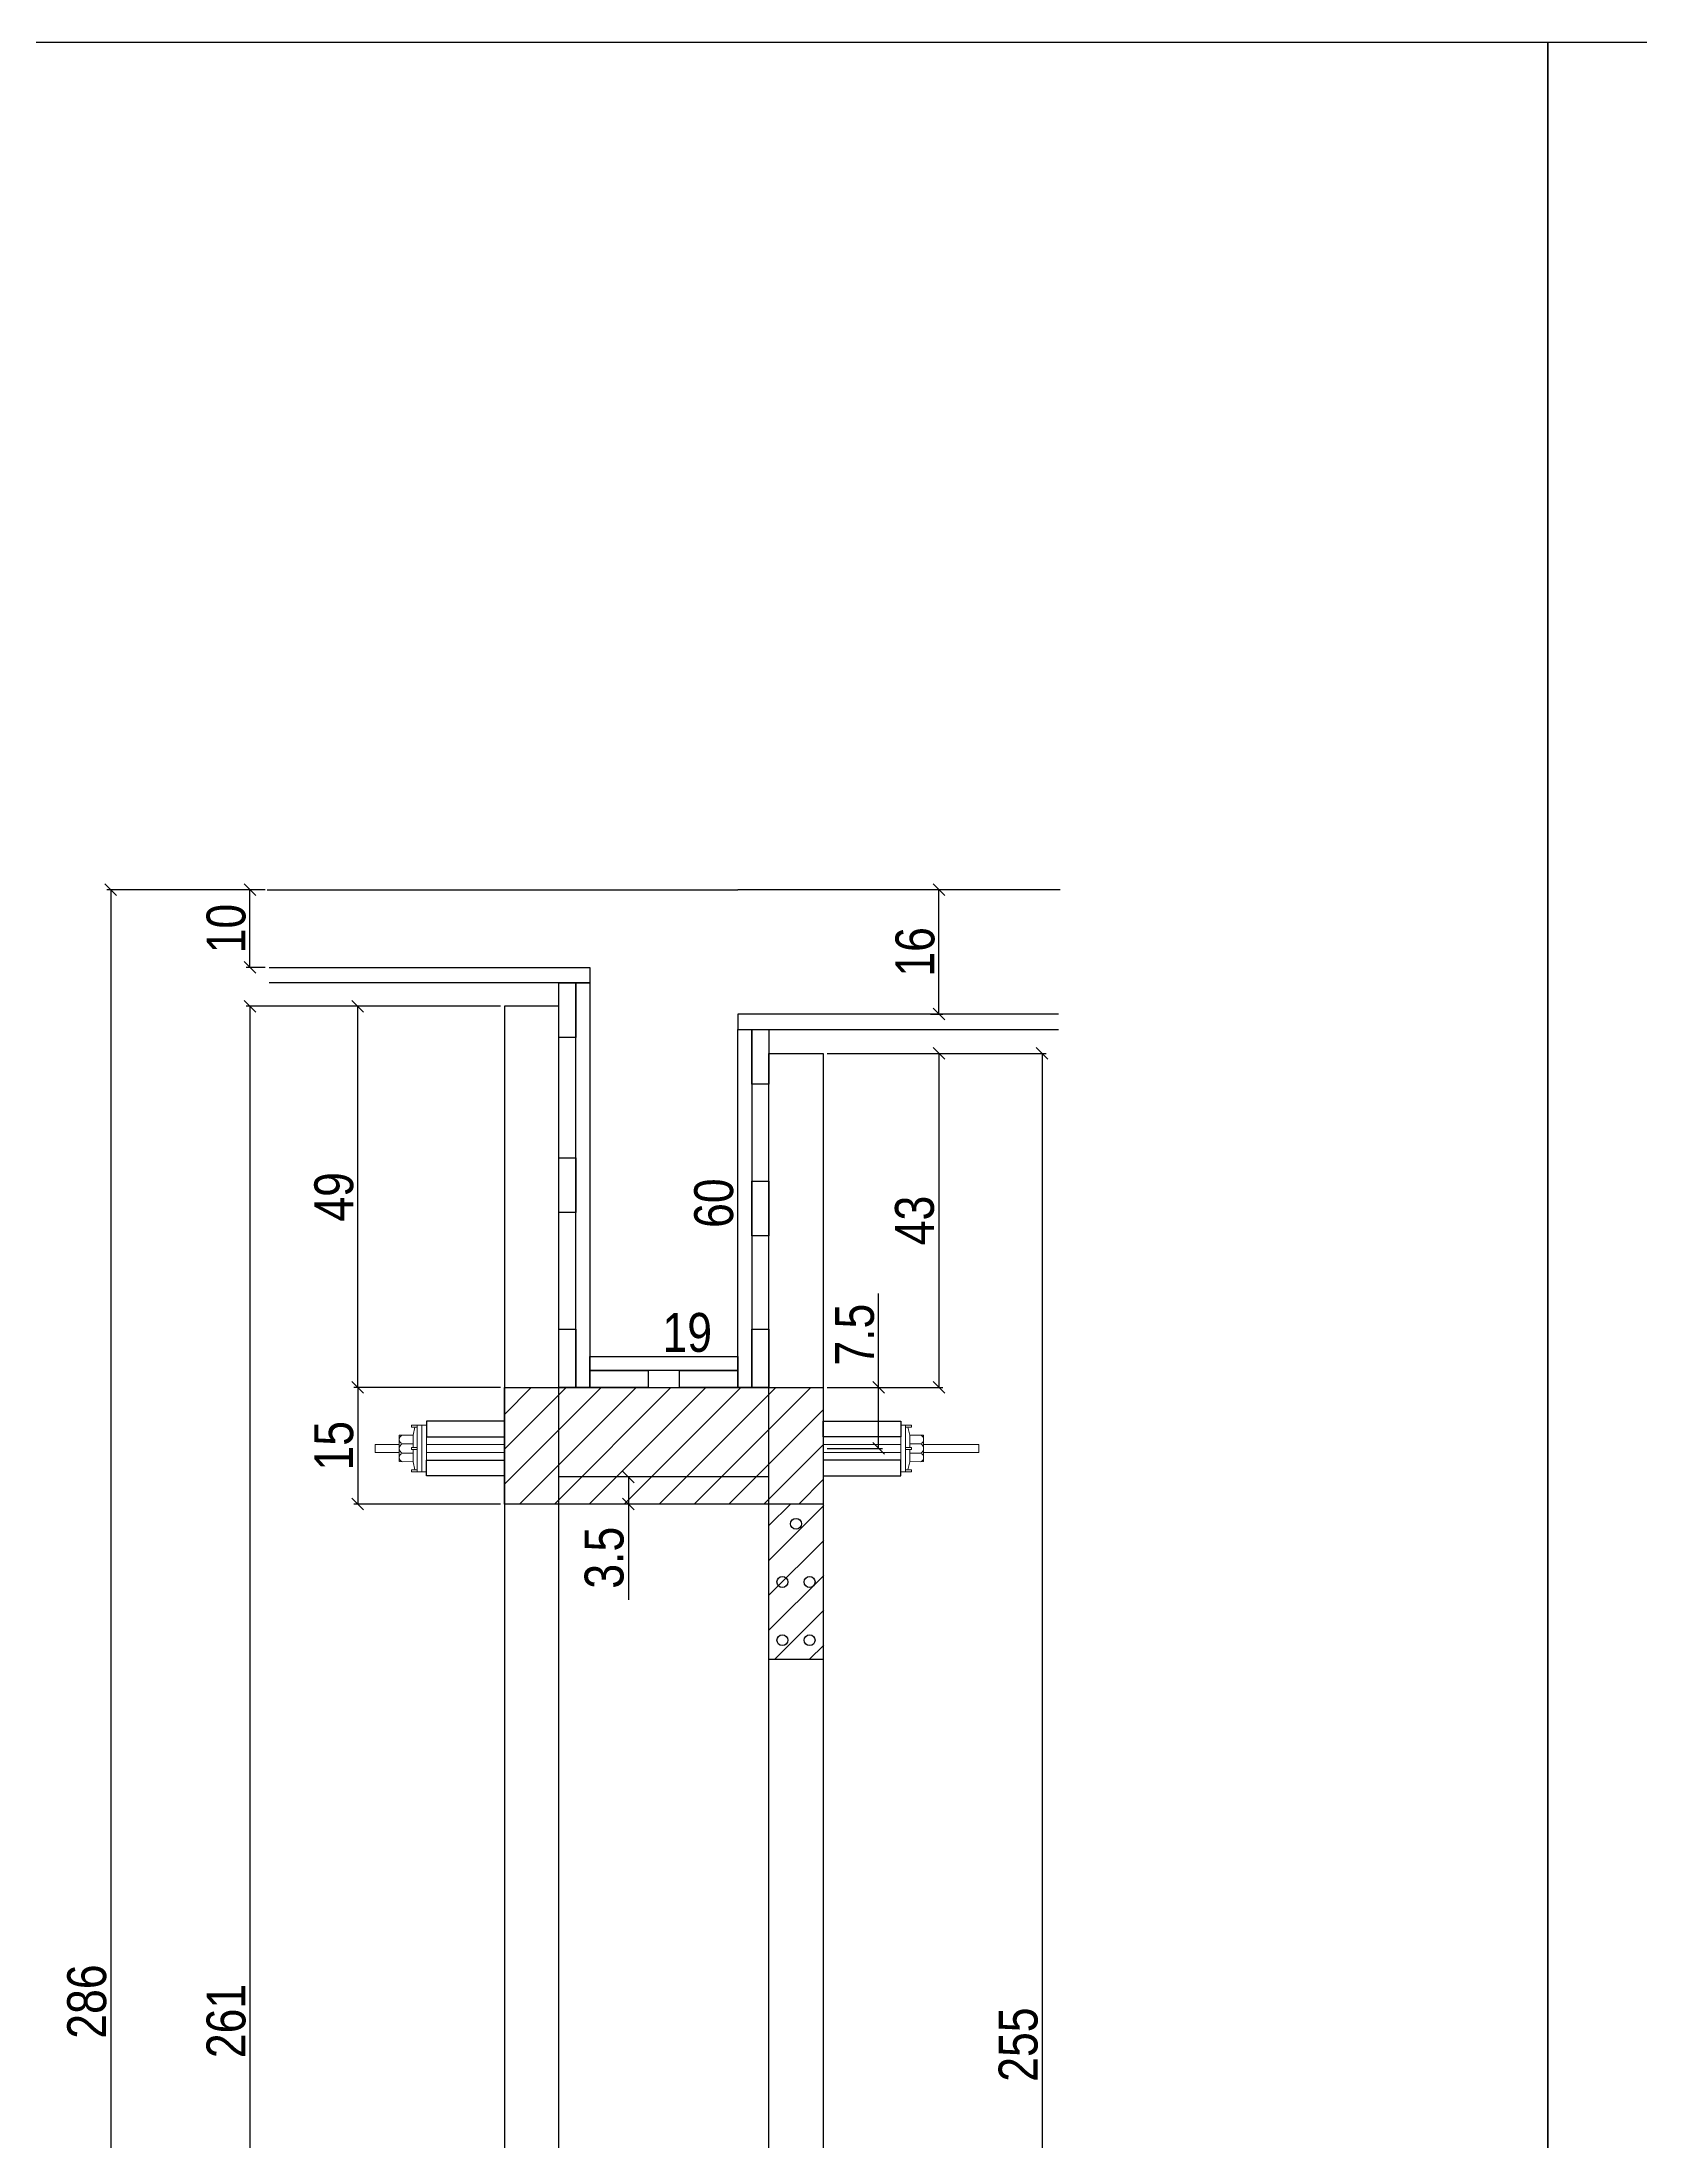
# Model space of a CAD drawing. Extents: x 15230 to 29563, y 3128 to 7338.
# Drawn here: x 26995 to 27406, y 5912 to 6452 of the extents above; entities that cross this region are included whole.
import ezdxf

# ---------------------------------------------------------------- set-up
doc = ezdxf.new("R2010")
doc.units = 0
doc.layers.add('BARRA_ANCORAGEM', color=1, linetype='Continuous', lineweight=15)
for name, color, linetype in [('COTA', 241, 'Continuous'), ('TIRAS REESCORAMENTO', 252, 'Continuous'), ('VIGAS', 3, 'Continuous')]:
    doc.layers.add(name, color=color, linetype=linetype)
doc.styles.add('COTA TECNICA 2X', font='techl___.ttf', dxfattribs={"height": 10})
doc.dimstyles.new('SECAO', dxfattribs={"dimscale": 0.333333, "dimtxt": 5, "dimasz": 9, "dimexe": 3, "dimexo": 3, "dimgap": 3, "dimtad": 1, "dimdec": 1, "dimlfac": 0.5, "dimzin": 12, "dimdsep": 46, "dimtxsty": 'COTA TECNICA 2X', "dimblk1": 'OBLIQUE', "dimblk2": 'OBLIQUE', "dimsah": 1, "dimcen": 0.9, "dimclrd": 4, "dimclre": 4, "dimclrt": 240, "dimadec": 1, "dimazin": 3, "dimtfac": 1, "dimtdec": 1, "dimtmove": 0, "dimatfit": 3, "dimfxl": 1, "dimtolj": 1, "dimtzin": 12, "dimarcsym": 0})

# ---------------------------------------------------------------- blocks, each defined once
blk = doc.blocks.new('_Oblique')
at = {"color": 0, "linetype": 'ByBlock', "lineweight": -2}
blk.add_line((-0.5, -0.5), (0.5, 0.5), dxfattribs=at)
blk = doc.blocks.new('*D291')
at = {"layer": 'COTA', "color": 4, "lineweight": -2, "transparency": 16777216}
for p, q in [((27112.65, 6204.16), (27047.24, 6204.16)), ((27048.24, 6204.16), (27048.24, 5682.07)), ((27112.65, 5682.07), (27047.24, 5682.07))]:
    blk.add_line(p, q, dxfattribs=at)
at = {"layer": 'DEFPOINTS', "color": 0, "transparency": 16777216}
for p in [(27113.65, 6204.16), (27048.24, 5682.07), (27113.65, 5682.07)]:
    blk.add_point(p, dxfattribs=at)
at = {"layer": 'COTA', "color": 4, "lineweight": -2, "transparency": 16777216, "xscale": 3, "yscale": 3, "zscale": 3}
for p, rotation in [((27048.24, 6204.16), 90), ((27048.24, 5682.07), 270)]:
    blk.add_blockref('_Oblique', p, dxfattribs=dict(at, rotation=rotation))
at = {"layer": 'COTA', "color": 240, "transparency": 16777216, "insert": (27042.14, 5943.12), "char_height": 10, "attachment_point": 5, "rotation": 90, "style": 'COTA TECNICA 2X'}
blk.add_mtext('\\A1;261', dxfattribs=at)
blk = doc.blocks.new('*D297')
at = {"layer": 'COTA', "color": 4, "lineweight": -2, "transparency": 16777216}
for p, q in [((27112.65, 6204.16), (27074.95, 6204.16)), ((27075.95, 6106.11), (27075.95, 6204.16)), ((27112.65, 6106.11), (27074.95, 6106.11))]:
    blk.add_line(p, q, dxfattribs=at)
at = {"layer": 'DEFPOINTS', "color": 0, "transparency": 16777216}
for p in [(27075.95, 6204.16), (27113.65, 6204.16), (27113.65, 6106.11)]:
    blk.add_point(p, dxfattribs=at)
at = {"layer": 'COTA', "color": 4, "lineweight": -2, "transparency": 16777216, "xscale": 3, "yscale": 3, "zscale": 3}
for p, rotation in [((27075.95, 6204.16), 90), ((27075.95, 6106.11), 270)]:
    blk.add_blockref('_Oblique', p, dxfattribs=dict(at, rotation=rotation))
at = {"layer": 'COTA', "color": 240, "transparency": 16777216, "insert": (27069.85, 6155.14), "char_height": 10, "attachment_point": 5, "rotation": 90, "style": 'COTA TECNICA 2X'}
blk.add_mtext('\\A1;49', dxfattribs=at)
blk = doc.blocks.new('*D298')
at = {"layer": 'COTA', "color": 4, "lineweight": -2, "transparency": 16777216}
for p, q in [((27196.65, 6192.04), (27226.4, 6192.04)), ((27225.4, 6192.04), (27225.4, 6106.11)), ((27196.65, 6106.11), (27226.4, 6106.11))]:
    blk.add_line(p, q, dxfattribs=at)
at = {"layer": 'DEFPOINTS', "color": 0, "transparency": 16777216}
for p in [(27195.65, 6192.04), (27195.65, 6106.11), (27225.4, 6106.11)]:
    blk.add_point(p, dxfattribs=at)
at = {"layer": 'COTA', "color": 4, "lineweight": -2, "transparency": 16777216, "xscale": 3, "yscale": 3, "zscale": 3}
for p, rotation in [((27225.4, 6192.04), 90), ((27225.4, 6106.11), 270)]:
    blk.add_blockref('_Oblique', p, dxfattribs=dict(at, rotation=rotation))
at = {"layer": 'COTA', "color": 240, "transparency": 16777216, "insert": (27219.18, 6149.07), "char_height": 10, "attachment_point": 5, "rotation": 90, "style": 'COTA TECNICA 2X'}
blk.add_mtext('\\A1;43', dxfattribs=at)
blk = doc.blocks.new('*D299')
at = {"layer": 'COTA', "color": 4, "lineweight": -2, "transparency": 16777216}
for p, q in [((27051.63, 6234.16), (27011.45, 6234.16)), ((27012.45, 6234.16), (27012.45, 5662.07)), ((27112.65, 5662.07), (27011.45, 5662.07))]:
    blk.add_line(p, q, dxfattribs=at)
at = {"layer": 'DEFPOINTS', "color": 0, "transparency": 16777216}
for p in [(27052.63, 6234.16), (27012.45, 5662.07), (27113.65, 5662.07)]:
    blk.add_point(p, dxfattribs=at)
at = {"layer": 'COTA', "color": 4, "lineweight": -2, "transparency": 16777216, "xscale": 3, "yscale": 3, "zscale": 3}
for p, rotation in [((27012.45, 6234.16), 90), ((27012.45, 5662.07), 270)]:
    blk.add_blockref('_Oblique', p, dxfattribs=dict(at, rotation=rotation))
at = {"layer": 'COTA', "color": 240, "transparency": 16777216, "insert": (27006.32, 5948.12), "char_height": 10, "attachment_point": 5, "rotation": 90, "style": 'COTA TECNICA 2X'}
blk.add_mtext('\\A1;286', dxfattribs=at)
blk = doc.blocks.new('*D301')
at = {"layer": 'DEFPOINTS', "color": 0, "transparency": 16777216}
for p in [(27160.69, 6234.16), (27173.65, 6234.16), (27160.69, 6114.11)]:
    blk.add_point(p, dxfattribs=at)
at = {"layer": 'COTA', "color": 240, "transparency": 16777216, "insert": (27167.55, 6153.52), "char_height": 10, "attachment_point": 5, "rotation": 90, "style": 'COTA TECNICA 2X'}
blk.add_mtext('\\A1;60', dxfattribs=at)
blk = doc.blocks.new('*D302')
at = {"layer": 'DEFPOINTS', "color": 0, "transparency": 16777216}
for p in [(27135.65, 6114.11), (27173.65, 6114.11), (27173.65, 6114.11)]:
    blk.add_point(p, dxfattribs=at)
at = {"layer": 'COTA', "color": 240, "transparency": 16777216, "insert": (27160.69, 6120.2), "char_height": 10, "attachment_point": 5, "style": 'COTA TECNICA 2X'}
blk.add_mtext('\\A1;19', dxfattribs=at)
blk = doc.blocks.new('*D304')
at = {"layer": 'COTA', "color": 4, "lineweight": -2, "transparency": 16777216}
for p, q in [((27225.4, 6202.16), (27225.4, 6234.16)), ((27226.4, 6234.16), (27226.4, 6234.16)), ((27223.25, 6202.16), (27226.4, 6202.16))]:
    blk.add_line(p, q, dxfattribs=at)
at = {"layer": 'DEFPOINTS', "color": 0, "transparency": 16777216}
for p in [(27225.4, 6234.16), (27225.4, 6234.16), (27222.25, 6202.16)]:
    blk.add_point(p, dxfattribs=at)
at = {"layer": 'COTA', "color": 4, "lineweight": -2, "transparency": 16777216, "xscale": 3, "yscale": 3, "zscale": 3}
for p, rotation in [((27225.4, 6234.16), 90), ((27225.4, 6202.16), 270)]:
    blk.add_blockref('_Oblique', p, dxfattribs=dict(at, rotation=rotation))
at = {"layer": 'COTA', "color": 240, "transparency": 16777216, "insert": (27219.3, 6218.16), "char_height": 10, "attachment_point": 5, "rotation": 90, "style": 'COTA TECNICA 2X'}
blk.add_mtext('\\A1;16', dxfattribs=at)
blk = doc.blocks.new('*D305')
at = {"layer": 'COTA', "color": 4, "lineweight": -2, "transparency": 16777216}
for p, q in [((27197.65, 6192.04), (27252.94, 6192.04)), ((27251.94, 6192.04), (27251.94, 5682.07)), ((27197.65, 5682.07), (27252.94, 5682.07))]:
    blk.add_line(p, q, dxfattribs=at)
at = {"layer": 'DEFPOINTS', "color": 0, "transparency": 16777216}
for p in [(27196.65, 6192.04), (27196.65, 5682.07), (27251.94, 5682.07)]:
    blk.add_point(p, dxfattribs=at)
at = {"layer": 'COTA', "color": 4, "lineweight": -2, "transparency": 16777216, "xscale": 3, "yscale": 3, "zscale": 3}
for p, rotation in [((27251.94, 6192.04), 90), ((27251.94, 5682.07), 270)]:
    blk.add_blockref('_Oblique', p, dxfattribs=dict(at, rotation=rotation))
at = {"layer": 'COTA', "color": 240, "transparency": 16777216, "insert": (27245.83, 5937.05), "char_height": 10, "attachment_point": 5, "rotation": 90, "style": 'COTA TECNICA 2X'}
blk.add_mtext('\\A1;255', dxfattribs=at)
blk = doc.blocks.new('*D307')
at = {"layer": 'COTA', "color": 4, "lineweight": -2, "transparency": 16777216}
for p, q in [((27112.65, 6106.11), (27074.95, 6106.11)), ((27075.95, 6106.11), (27075.95, 6076.11)), ((27112.65, 6076.11), (27074.95, 6076.11))]:
    blk.add_line(p, q, dxfattribs=at)
at = {"layer": 'DEFPOINTS', "color": 0, "transparency": 16777216}
for p in [(27113.65, 6106.11), (27075.95, 6076.11), (27113.65, 6076.11)]:
    blk.add_point(p, dxfattribs=at)
at = {"layer": 'COTA', "color": 4, "lineweight": -2, "transparency": 16777216, "xscale": 3, "yscale": 3, "zscale": 3}
for p, rotation in [((27075.95, 6106.11), 90), ((27075.95, 6076.11), 270)]:
    blk.add_blockref('_Oblique', p, dxfattribs=dict(at, rotation=rotation))
at = {"layer": 'COTA', "color": 240, "transparency": 16777216, "insert": (27069.84, 6091.11), "char_height": 10, "attachment_point": 5, "rotation": 90, "style": 'COTA TECNICA 2X'}
blk.add_mtext('\\A1;15', dxfattribs=at)
blk = doc.blocks.new('A$C51C4441F')
at = {"layer": 'BARRA_ANCORAGEM'}
for p, q in [((-2.25, 3.4), (-1.79, 5.5)), ((-2.25, 3.4), (-5.81, 3.39)), ((-5.81, 3.39), (-5.81, -3.39)), ((-2.25, 1.2), (-5.02, 1.2)), ((-2.25, 3.4), (-2.25, 3.4)), ((-2.25, 3.4), (-2.25, 0.25)), ((-2.25, -3.4), (-5.81, -3.39)), ((-2.25, -1.2), (-5.02, -1.2)), ((-2.25, -0.25), (-2.25, -3.4)), ((-2.25, -3.4), (-1.79, -5.5))]:
    blk.add_line(p, q, dxfattribs=at)
for points in [[(-2.7, 6), (-1.2, 6), (-1.2, 5.5), (-2.7, 5.5)], [(-1.2, -6), (0, -6), (0, 6), (-1.2, 6)], [(-2.7, 0.25), (-1.2, 0.25), (-1.2, -0.25), (-2.7, -0.25)], [(-2.7, -6), (-1.2, -6), (-1.2, -5.5), (-2.7, -5.5)]]:
    blk.add_lwpolyline(points, close=True, dxfattribs=at)
for centre, radius, start, end in [((-4.66, 2.3), 1.15, 107.7845, 252.2718), ((-4.52, 0), 1.3, 112.648, 247.4083), ((-4.66, -2.3), 1.15, 107.7845, 252.2718)]:
    blk.add_arc(centre, radius, start, end, dxfattribs=at)
blk = doc.blocks.new('*D308')
at = {"layer": 'COTA', "color": 4, "lineweight": -2, "transparency": 16777216}
for p, q in [((27209.87, 6106.11), (27209.87, 6130.26)), ((27196.65, 6106.11), (27210.87, 6106.11)), ((27209.87, 6090.41), (27209.87, 6106.11)), ((27196.65, 6090.41), (27210.87, 6090.41))]:
    blk.add_line(p, q, dxfattribs=at)
at = {"layer": 'DEFPOINTS', "color": 0, "transparency": 16777216}
for p in [(27195.65, 6106.11), (27209.87, 6106.11), (27195.65, 6090.41)]:
    blk.add_point(p, dxfattribs=at)
at = {"layer": 'COTA', "color": 4, "lineweight": -2, "transparency": 16777216, "xscale": 3, "yscale": 3, "zscale": 3}
for p, rotation in [((27209.87, 6106.11), 90), ((27209.87, 6090.41), 270)]:
    blk.add_blockref('_Oblique', p, dxfattribs=dict(at, rotation=rotation))
at = {"layer": 'COTA', "color": 240, "transparency": 16777216, "insert": (27203.76, 6119.69), "char_height": 10, "attachment_point": 5, "rotation": 90, "style": 'COTA TECNICA 2X'}
blk.add_mtext('\\A1;7.5', dxfattribs=at)
blk = doc.blocks.new('*D309')
at = {"layer": 'COTA', "color": 4, "lineweight": -2, "transparency": 16777216}
for p, q in [((27153.65, 6083.11), (27144.57, 6083.11)), ((27145.57, 6083.11), (27145.57, 6076.11)), ((27153.65, 6076.11), (27144.57, 6076.11)), ((27145.57, 6076.11), (27145.57, 6051.51))]:
    blk.add_line(p, q, dxfattribs=at)
at = {"layer": 'DEFPOINTS', "color": 0, "transparency": 16777216}
for p in [(27154.65, 6083.11), (27145.57, 6076.11), (27154.65, 6076.11)]:
    blk.add_point(p, dxfattribs=at)
at = {"layer": 'COTA', "color": 4, "lineweight": -2, "transparency": 16777216, "xscale": 3, "yscale": 3, "zscale": 3}
for p, rotation in [((27145.57, 6083.11), 90), ((27145.57, 6076.11), 270)]:
    blk.add_blockref('_Oblique', p, dxfattribs=dict(at, rotation=rotation))
at = {"layer": 'COTA', "color": 240, "transparency": 16777216, "insert": (27139.36, 6062.31), "char_height": 10, "attachment_point": 5, "rotation": 90, "style": 'COTA TECNICA 2X'}
blk.add_mtext('\\A1;3.5', dxfattribs=at)
blk = doc.blocks.new('*D310')
at = {"layer": 'COTA', "color": 4, "lineweight": -2, "transparency": 16777216}
for p, q in [((27052.17, 6234.16), (27047.24, 6234.16)), ((27048.24, 6214.16), (27048.24, 6234.16)), ((27052.17, 6214.16), (27047.24, 6214.16))]:
    blk.add_line(p, q, dxfattribs=at)
at = {"layer": 'DEFPOINTS', "color": 0, "transparency": 16777216}
for p in [(27048.24, 6234.16), (27053.17, 6234.16), (27053.17, 6214.16)]:
    blk.add_point(p, dxfattribs=at)
at = {"layer": 'COTA', "color": 4, "lineweight": -2, "transparency": 16777216, "xscale": 3, "yscale": 3, "zscale": 3}
for p, rotation in [((27048.24, 6234.16), 90), ((27048.24, 6214.16), 270)]:
    blk.add_blockref('_Oblique', p, dxfattribs=dict(at, rotation=rotation))
at = {"layer": 'COTA', "color": 240, "transparency": 16777216, "insert": (27042.14, 6224.16), "char_height": 10, "attachment_point": 5, "rotation": 90, "style": 'COTA TECNICA 2X'}
blk.add_mtext('\\A1;10', dxfattribs=at)

msp = doc.modelspace()

# ---------------------------------------------------------------- hatches: boundary and pattern name
at = {"layer": 'COTA'}
h = msp.add_hatch(dxfattribs=at)
h.set_pattern_fill('ANSI31', color=256, scale=2, style=0)
h.set_pattern_definition([(45, (2498.6984, -207190.956), (-4.49012806, 4.49012806), [])])
h.paths.add_polyline_path([(27195.65, 6076.11), (27195.65, 6106.11), (27113.65, 6106.11), (27113.65, 6076.11)])
h = msp.add_hatch(dxfattribs=at)
h.set_pattern_fill('ANSI31', color=256, scale=2, style=0)
h.set_pattern_definition([(45, (3521.922, -192183.2966), (-4.49012806, 4.49012806), [])])
h.paths.add_polyline_path([(27181.77, 6036.09), (27195.77, 6036.09), (27195.77, 6076.03), (27181.77, 6076.03)])

# ---------------------------------------------------------------- linework, layer by layer
at = {"linetype": 'Continuous'}
for p, q in [((27113.65, 6076.11), (27113.65, 6106.11)), ((27113.65, 6106.11), (27195.65, 6106.11)), ((27195.65, 6106.11), (27195.65, 6076.11)), ((27181.65, 6083.11), (27127.65, 6083.11)), ((27195.65, 6076.11), (27113.65, 6076.11))]:
    msp.add_line(p, q, dxfattribs=at)
msp.add_line((27195.65, 6036.09), (27181.65, 6036.09))
msp.add_lwpolyline([(27113.65, 5682.07), (27127.65, 5682.07), (27127.65, 6204.16), (27113.65, 6204.16)], close=True, dxfattribs=at)
msp.add_lwpolyline([(27181.65, 6083.11), (27181.65, 6192.04), (27195.65, 6192.04), (27195.65, 5682.07), (27181.65, 5682.07), (27181.65, 6083.11)], dxfattribs=at)
for centre in [(27188.65, 6071.03), (27185.15, 6056.06), (27192.15, 6056.06), (27185.15, 6041.09), (27192.15, 6041.09)]:
    msp.add_circle(centre, 1.4)
at = {"layer": 'BARRA_ANCORAGEM'}
for points in [[(27092.45, 6096.41), (27093.65, 6096.41), (27093.65, 6084.41), (27092.45, 6084.41)], [(27216.85, 6096.41), (27215.65, 6096.41), (27215.65, 6084.41), (27216.85, 6084.41)], [(27080.45, 6089.41), (27086.63, 6089.41), (27086.63, 6091.41), (27080.45, 6091.41)], [(27093.65, 6089.41), (27113.65, 6089.41), (27113.65, 6091.41), (27093.65, 6091.41)], [(27215.65, 6089.41), (27195.65, 6089.41), (27195.65, 6091.41), (27215.65, 6091.41)], [(27221.46, 6089.41), (27235.65, 6089.41), (27235.65, 6091.41), (27221.46, 6091.41)]]:
    msp.add_lwpolyline(points, close=True, dxfattribs=at)
at = {"layer": 'TIRAS REESCORAMENTO', "linetype": 'ByBlock'}
for p, q in [((27052.63, 6234.16), (27135.65, 6234.16)), ((27135.65, 6234.16), (27173.65, 6234.16)), ((27256.61, 6234.16), (27173.65, 6234.16)), ((27173.65, 6198.16), (27256.13, 6198.16))]:
    msp.add_line(p, q, dxfattribs=at)
for points in [[(27053.17, 6214.16), (27135.65, 6214.16), (27135.65, 6210.16), (27053.17, 6210.16)], [(27135.65, 6106.11), (27132.05, 6106.11), (27132.05, 6210.16), (27135.65, 6210.16), (27135.65, 6106.11)], [(27256.13, 6202.16), (27173.65, 6202.16), (27173.65, 6198.16), (27256.13, 6198.16)], [(27177.25, 6106.11), (27173.65, 6106.11), (27173.65, 6198.16), (27177.25, 6198.16), (27177.25, 6106.11)]]:
    msp.add_lwpolyline(points, dxfattribs=at)
for points in [[(27127.65, 6210.16), (27132.05, 6210.16), (27132.05, 6196.16), (27127.65, 6196.16)], [(27177.25, 6198.16), (27181.65, 6198.16), (27181.65, 6184.16), (27177.25, 6184.16)], [(27127.65, 6165.14), (27132.05, 6165.14), (27132.05, 6151.14), (27127.65, 6151.14)], [(27177.25, 6159.14), (27181.65, 6159.14), (27181.65, 6145.14), (27177.25, 6145.14)], [(27127.65, 6121.11), (27132.05, 6121.11), (27132.05, 6106.11), (27127.65, 6106.11)], [(27177.25, 6121.11), (27181.65, 6121.11), (27181.65, 6106.11), (27177.25, 6106.11)], [(27173.65, 6110.51), (27135.65, 6110.51), (27135.65, 6114.11), (27173.65, 6114.11)], [(27150.65, 6110.51), (27150.65, 6106.11), (27135.65, 6106.11), (27135.65, 6110.51)], [(27173.65, 6110.51), (27173.65, 6106.11), (27158.65, 6106.11), (27158.65, 6110.51)], [(27093.65, 6093.41), (27113.65, 6093.41), (27113.65, 6097.41), (27093.65, 6097.41)], [(27215.65, 6093.41), (27195.65, 6093.41), (27195.65, 6097.41), (27215.65, 6097.41)], [(27093.65, 6087.41), (27113.65, 6087.41), (27113.65, 6083.41), (27093.65, 6083.41)], [(27215.65, 6087.41), (27195.65, 6087.41), (27195.65, 6083.41), (27215.65, 6083.41)]]:
    msp.add_lwpolyline(points, close=True, dxfattribs=at)
at = {"layer": 'VIGAS'}
for points in [[(27381.98, 5487.46), (26757.7, 5487.46), (26757.7, 6452.24), (27381.98, 6452.24)], [(28006.26, 5487.46), (27381.98, 5487.46), (27381.98, 6452.24), (28006.26, 6452.24)]]:
    msp.add_lwpolyline(points, close=True, dxfattribs=at)

# ---------------------------------------------------------------- block references
at = {"layer": 'BARRA_ANCORAGEM', "xscale": -1, "rotation": 180}
msp.add_blockref('A$C51C4441F', (27092.45, 6090.41), dxfattribs=at)
at = {"layer": 'BARRA_ANCORAGEM', "xscale": -1}
msp.add_blockref('A$C51C4441F', (27215.65, 6090.41), dxfattribs=at)

# ---------------------------------------------------------------- dimensions: what is measured, and where the dimension line sits
at = {"layer": 'COTA', "color": 3}
for base, p1, p2, picture, middle in [((27012.45, 5662.07), (27052.63, 6234.16), (27113.65, 5662.07), '*D299', (27006.32, 5948.12)), ((27048.24, 6234.16), (27053.17, 6214.16), (27053.17, 6234.16), '*D310', (27042.14, 6224.16)), ((27225.4, 6234.16), (27222.25, 6202.16), (27225.4, 6234.16), '*D304', (27219.3, 6218.16)), ((27048.24, 5682.07), (27113.65, 6204.16), (27113.65, 5682.07), '*D291', (27042.14, 5943.12)), ((27075.95, 6204.16), (27113.65, 6106.11), (27113.65, 6204.16), '*D297', (27069.85, 6155.14)), ((27225.4, 6106.11), (27195.65, 6192.04), (27195.65, 6106.11), '*D298', (27219.18, 6149.07)), ((27251.94, 5682.07), (27196.65, 6192.04), (27196.65, 5682.07), '*D305', (27245.83, 5937.05)), ((27075.95, 6076.11), (27113.65, 6106.11), (27113.65, 6076.11), '*D307', (27069.84, 6091.11)), ((27145.57, 6076.11), (27154.65, 6083.11), (27154.65, 6076.11), '*D309', (27139.36, 6062.31))]:
    dim = msp.add_linear_dim(base=base, p1=p1, p2=p2, angle=90, dimstyle='SECAO', dxfattribs=at)
    dim.commit()
    dim.dimension.update_dxf_attribs({"geometry": picture, "text_midpoint": middle})
dim = msp.add_linear_dim(base=(27173.65, 6234.16), p1=(27160.69, 6114.11), p2=(27160.69, 6234.16), angle=90, dimstyle='SECAO', override={"dimse1": 1, "dimse2": 1, "dimsd1": 1, "dimsd2": 1}, dxfattribs=at)
dim.commit()
dim.dimension.update_dxf_attribs({"geometry": '*D301', "text_midpoint": (27173.65, 6153.52), "dimtype": 160})
dim = msp.add_linear_dim(base=(27173.65, 6114.11), p1=(27135.65, 6114.11), p2=(27173.65, 6114.11), dimstyle='SECAO', override={"dimse1": 1, "dimse2": 1, "dimsd1": 1, "dimsd2": 1}, dxfattribs=at)
dim.commit()
dim.dimension.update_dxf_attribs({"geometry": '*D302', "text_midpoint": (27160.69, 6114.11), "dimtype": 160})
dim = msp.add_linear_dim(base=(27209.87, 6106.11), p1=(27195.65, 6090.41), p2=(27195.65, 6106.11), angle=90, text='7.5', dimstyle='SECAO', dxfattribs=at)
dim.commit()
dim.dimension.update_dxf_attribs({"geometry": '*D308', "text_midpoint": (27203.76, 6119.69)})

doc.saveas('drawing.dxf')
